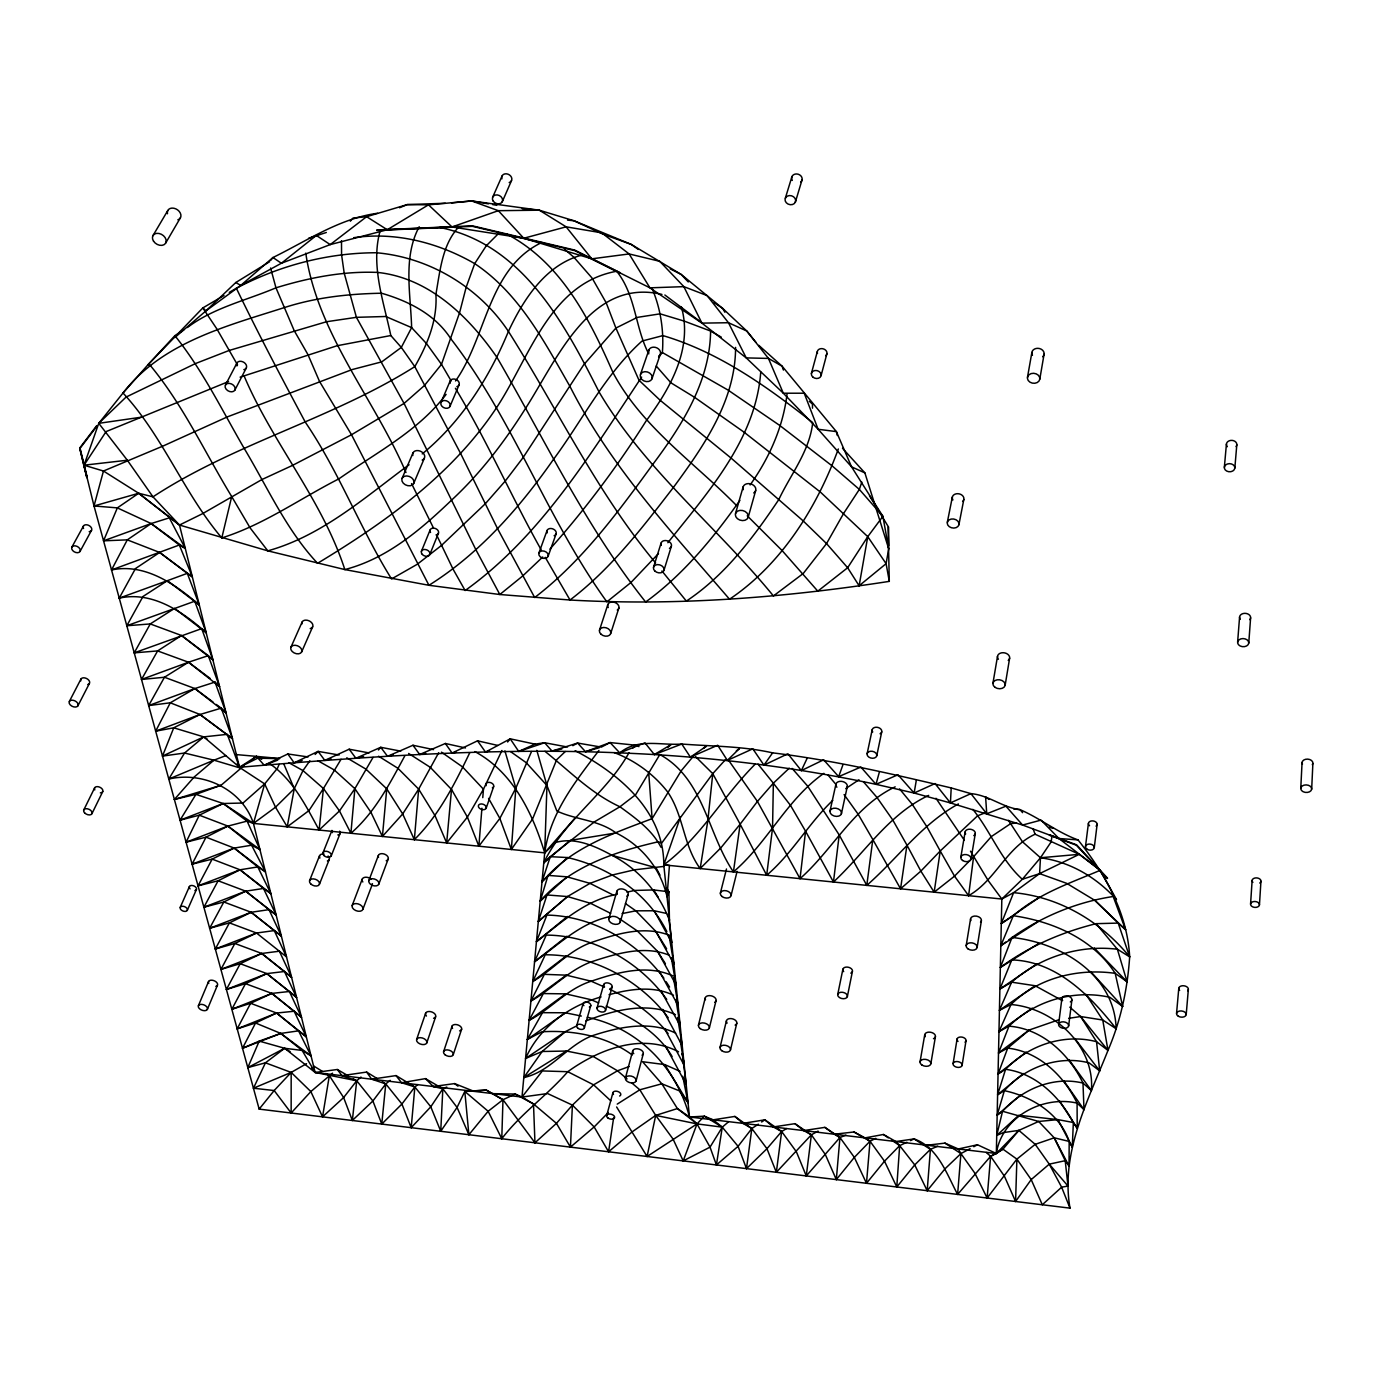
<?xml version="1.0" encoding="UTF-8"?>
<svg xmlns="http://www.w3.org/2000/svg" width="1382" height="1382" viewBox="0 0 1382 1382"><rect width="100%" height="100%" fill="white"/><g stroke="black" fill="none" stroke-linecap="round" stroke-linejoin="round"><path stroke-width="1.5" d="M332.544 1073.175L310.846 1091.573L291.153 1113.011L291.17 1072.415L306.545 1063.674M1069.806 1007.167L1080.62 1016.53L1096.548 1041.7L1099.709 1070.895L1089.12 1062.896C1058.595 1054.932 1024.874 1067.198 1004.368 1090.674L997.165 1115.17L1002.555 1111.266L1038.659 1121.458L1054.224 1137.818L1065.211 1160.69L1069.029 1165.976L1069.184 1141.428C1059.804 1113.737 1031.87 1096.496 1004.368 1090.674L997.614 1094.734L1005.578 1069.305C1028.553 1045.207 1063.95 1033.183 1096.548 1041.7L1107.984 1050.406C1088.049 1100.556 1060.357 1152.346 1069.996 1208.144L259.16 1109.107L94.011 505.967L84.026 465.198L98.761 423.324L123.015 393.006L147.874 364.865L174.875 335.688L183.823 329.849M787.032 393.991C783.248 426.623 769.221 458.185 750.115 484.944M758.027 764.142L773.35 783.197L772.555 827.904L766.682 875.272C792.232 853.471 808.556 823.465 832.759 800.385M680.03 1071.361L664.828 1064.606L642.561 1061.722L661.84 1083.799L677.405 1108.571L689.497 1117.002L704.319 1116.172L713.198 1119.817L734.844 1116.431L742.998 1123.359L764.851 1119.835L773.264 1126.969L794.944 1123.67L803.719 1130.58L824.847 1127.367L834.313 1134.225L853.99 1131.979L865.046 1137.887L883.409 1134.484L895.916 1141.549L914.089 1138.923C937.86 1147.095 946.774 1174.147 957.605 1194.411L990.618 1156.302L996.336 1153.504L1001.829 899.026L988.216 880.61L970.475 851.174M678.545 1051.806C641.887 1032.544 598.942 1049.266 567.777 1071.706C547.099 1095.529 521.066 1113.426 501.77 1138.733L502.979 1099.709L486.326 1090.122L464.801 1091.417L457.079 1107.414L440.737 1131.271L430.787 1106.792L414.859 1086.943L396.029 1075.593L371.654 1079.187L366.645 1072.069L341.993 1075.662L337.329 1069.495L315.148 1072.467L284.675 1048.282L259.229 1041.112L242.506 1048.264L255.549 1023.008L276.607 1013.041L294.141 1011.244L301.483 1017.273L289.374 991.499L266.847 973.602L240.209 963.703L220.913 969.404L234.854 943.457L256.516 933.023L274.258 930.587L281.358 936.098L269.006 909.65L245.737 891.183L218.114 880.766L198.041 885.862L212.172 859.12L234.18 848.082L251.593 845.214L259.92 849.55L247.102 821.115L223.176 803.512L195.95 794.356L174.374 799.452L194.119 777.064L213.951 760.186L225.974 755.557M1016.893 1159.118L987.128 1198.021L990.618 1156.302L1002.952 1149.168L1016.893 1159.118L1031.197 1179.589L1042.304 1204.758L1061.635 1187.19L1067.992 1186.067L1065.211 1160.69L1049.266 1164.145L1031.197 1179.589L1015.58 1201.494L1016.893 1159.118L1035.204 1144.331L1054.224 1137.818L1069.184 1141.428L1072.277 1147.129L1073.348 1122.512C1059.545 1096.582 1035.757 1073.278 1005.578 1069.305L998.063 1073.987L1007.703 1048.143L1029.227 1030.005L1058.629 1019.83M658.609 357.04L662.375 352.548C664.068 330.868 660.631 308.618 652.149 288.613M608.374 1112.458L594.156 1126.935L570.438 1147.129L556.445 1123.341L533.504 1103.959L521.981 1097.066L544.698 852.849L546.961 785.512L536.803 750.34M735.587 347.4C735.483 400.711 703.922 445.85 673.552 487.241C642.405 527.665 610.965 568.883 570.023 600.013L499.835 594.519L428.938 585.294L344.826 569.574L267.797 550.848L179.487 525.039L138.701 493.27L103.46 471.02L84.026 465.198L106.086 431.599L228.548 381.553M1311.673 789.191A5.476 3.783 3.3 0 0 1303.934 785.183A5.476 3.783 3.3 0 0 1303.088 791.696A5.476 3.783 3.3 0 0 1311.673 789.191L1312.883 763.382M570.438 1147.129L572.407 1105.116L593.604 1084.835L617.495 1070.791L629.069 1066.593M440.737 1131.271L442.845 1088.774L425.466 1078.616L401.557 1082.745L396.029 1075.593M1300.773 788.206L1302.069 762.415M1068.631 1018.327L1080.62 1016.53L1107.984 1050.406C1120.733 1020.762 1127.505 988.994 1129.664 956.862C1127.332 912.673 1104.926 873.804 1078.029 839.893L1058.94 838.511L1022.576 825.037L950.419 802.925L951.213 787.93C892.098 773.937 832.862 760.1 772.607 752.862C742.721 746.09 712.196 746.401 681.792 744.034C660.682 745.675 637.983 737.867 619.775 752.896C492.856 747.386 365.919 756.68 239.518 767.269L203.741 736.882L173.735 727.813L155.665 731.182L170.28 702.799L194.879 688.547L215.039 682.086L219.531 686.578L208.285 655.638L181.526 635.495L150.258 623.938L126.799 625.752L142.968 596.506L167.412 580.665L187.313 573.34L192.323 576.812L179.332 545.009L151.191 523.553L117.349 507.885L94.011 505.967L103.46 471.02L163.18 445.971L227.443 416.846L352.047 369.599L381.795 361.842L401.316 347.418L411.629 327.62C410.748 294.331 402.715 257.415 419.212 226.717M575.154 750.702C618.981 773.402 663.947 811.355 663.792 864.873L1001.829 899.026L1013.611 892.668L1039.592 873.631L1040.473 857.756L1051.132 841.914L1051.996 836.11M760.739 371.983C755.954 438.992 707.878 492.424 667.852 542.711M1259.451 904.899A4.474 2.971 5 0 0 1253.094 901.669A4.474 2.971 5 0 0 1252.489 906.782A4.474 2.971 5 0 0 1259.451 904.899L1260.937 881.301M1250.572 904.018L1252.127 880.438M937.704 1146.231L930.432 1149.34L914.729 1164.905L896.78 1186.983L899.665 1145.626L895.916 1141.549M565.307 751.532L556.652 759.772L532.554 819.06L511.357 849.464L515.832 788.155L531.5 751.549M1248.758 643.096A5.597 4.077 3.4 0 0 1240.777 638.899A5.597 4.077 3.4 0 0 1240.051 645.93A5.597 4.077 3.4 0 0 1248.758 643.096L1250.606 617.858M510.632 751.67L526.231 762.674L546.961 785.512L556.86 811.027C576.242 820.027 598.423 819.82 616.061 832.949C641.749 845.542 660.544 868.673 667.04 896.607L669.441 865.426L663.792 864.873L689.497 1117.002L697.012 1123.894L710.037 1147.129L716.412 1164.957L738.074 1146.334L751.825 1128.524L758.338 1124.188M655.655 562.975C596.644 492.268 557.309 408.709 508.421 331.421C479.105 287.231 429.266 257.277 376.319 252.751C327.517 252.854 279.458 265.517 236.357 288.233C258.209 333.546 281.634 377.891 305.336 422.201C339.056 471.763 360.011 528.252 391.538 578.954L417.243 564.288L441.411 545.493L485.393 503.653L505.225 481.074L523.018 457.684L583.74 364.744L615.906 328.052L637.257 317.394L660.112 313.835L684.366 321.16L710.59 331.041C710.037 381.467 681.723 425.846 652.459 464.853C617.685 512.67 581.995 561.299 534.679 597.542L497.503 528.563L460.69 453.607L414.807 366.627L401.316 347.418L390.812 335.532C383.678 301.362 370.272 265.016 380.309 230.224M1237.616 642.198L1239.585 616.977M970.112 1148.684L960.922 1153.59L945.012 1168.809L927.184 1190.697L930.432 1149.34L914.089 1138.923L910.479 1140.599M504.914 750.91L515.832 788.155L499.852 818.42L478.863 846.181L481.921 808.211M482.767 797.656L483.458 789.226L501.942 750.478M957.605 1194.411L960.922 1153.59L958.296 1148.978L944.96 1143.121L927.011 1145.246M906.868 1142.275L899.665 1145.626L884.497 1161.191L866.479 1183.286L870.021 1141.238L875.756 1138.353M1234.834 468.083A5.252 4.06 2.2 0 0 1227.302 464.024A5.252 4.06 2.2 0 0 1226.646 471.037A5.252 4.06 2.2 0 0 1234.834 468.083L1236.804 444.779M469.725 752.81C454.73 783.853 439.113 815.086 414.341 839.669L418.66 789.122L438.664 752.758M896.78 1186.983L884.497 1161.191L870.021 1141.238L854.335 1157.373L836.317 1179.606L839.945 1137.49L824.847 1127.367M1186.205 1014.578L1188.347 989.391M404.822 755.85C389.776 783.577 375.127 812.219 350.907 833.26L354.88 788.673L373.036 757.388M446.766 1087.047L442.845 1088.774L430.787 1106.792L411.197 1127.677L414.859 1086.943L417.882 1084.576M1224.348 467.358L1226.421 444.071M1176.531 1013.542L1178.777 988.372M378.582 756.23L397.861 768.237L418.66 789.122L402.698 813.946L382.417 836.438L386.753 788.846L365.902 769.1L346.778 757.802M441.48 752.154L462.504 766.889L483.458 789.226L467.41 817.09L446.662 842.934L451.517 789.45L430.234 767.286L408.623 753.466M401.557 1082.745L414.859 1086.943L401.92 1104.011L381.76 1124.067L385.768 1083.903L390.173 1080.344M317.687 760.636L334.254 769.964L354.88 788.673L339.471 810.94L319.104 830.046L323.44 788.517L341.043 759.288M725.515 759.599L712.767 773.661L707.791 821.029L700.173 868.552C683.14 845.456 683.779 815.553 667.661 791.955C653.738 774.196 635.305 760.618 614.23 752.603M382.296 1081.761L385.768 1083.903L372.898 1100.97L352.341 1120.474L356.729 1080.759L360.978 1077.044M895.191 786.859C854.007 806.242 833.087 849.498 800.023 878.641L805.568 831.204L790.469 805.343L773.35 783.197L789.26 768.185M928.669 795.41C888.73 814.067 864.838 852.919 833.45 882.01L839.22 834.97L807.589 786.047L792.111 768.427M1094.285 847.529L1097.135 824.346M845.957 1135.123L839.945 1137.49L806.276 1175.927L811.372 1134.812L818.109 1131.081M1068.649 1025.945A5.096 3.248 8.7 0 0 1061.652 1021.92A5.096 3.248 8.7 0 0 1060.581 1027.431A5.096 3.248 8.7 0 0 1068.649 1025.945L1071.879 1000.05M1085.457 846.682L1088.394 823.517M1008.411 820.338L1022.473 841.776L1040.473 857.756C1070.255 861.798 1096.565 877.397 1116.501 899.561L1100.227 870.297L1079.325 854.318L1035.083 834.227C1006.355 847.356 995.593 880.351 968.609 895.674L973.602 856.719L991.412 836.525L1010.743 823.586L1016.668 823.05M1058.612 1024.252L1061.912 998.391M794.944 1123.67L811.372 1134.812L776.338 1172.282L781.659 1131.495L786.634 1128.558M958.417 803.944C922.053 823.741 897.471 858.516 866.79 885.378L872.819 839.53L858.136 814.205L844.091 794.564M761.603 1122.011L764.851 1119.835L781.659 1131.495L766.958 1148.701L746.487 1168.636L751.825 1128.524L734.844 1116.431M823.879 773.35C786.79 799.297 767.597 842.778 733.41 871.904L740.147 824.173L757.422 801.439L773.35 783.197M985.401 812.737L977.592 815.795L940.226 850.984L920.861 871.109L900.563 888.799L906.955 845.128L892.807 820.044L876.81 797.241L863.387 781.711M973.602 856.719L954.53 876.153L934.163 892.185L940.226 850.984L926.856 826.712L912.258 804.324L899.561 788.897M746.487 1168.636L738.074 1146.334L722.268 1127.159L697.012 1123.894L677.405 1108.571L655.69 1115.395L632.386 1131.685L608.581 1151.776L613.608 1117.917M716.412 1164.957L722.268 1127.159L728.556 1121.787M962.079 1065.522A4.595 2.868 10.4 0 0 956.102 1061.566A4.595 2.868 10.4 0 0 954.634 1066.351A4.595 2.868 10.4 0 0 962.079 1065.522L965.966 1040.974M977.126 947.413L981.41 920.619M953.131 1063.449L957.087 1038.936M966.191 945.599L970.561 918.84M353.205 1078.703L356.729 1080.759L343.634 1097.55L322.542 1116.846L329.348 1075.645L325.841 1073.486M1005.163 685.178L1009.637 658.143M971.062 858.93L975.295 833.588M930.846 1063.743L935.441 1036.552M960.818 857.272L965.12 831.981M992.932 683.313L997.51 656.312M1078.029 839.893C1057.213 832.413 1040.214 818.265 1019.985 809.627C1002.503 807.503 988.579 795.082 970.924 793.631L950.419 802.925L914.124 793.043L916.318 780.26M920.049 1061.894L924.731 1034.738M1039.8 379.152A6.236 4.992 7.4 0 0 1031.145 373.589A6.236 4.992 7.4 0 0 1029.918 382.14A6.236 4.992 7.4 0 0 1039.8 379.152L1044.084 354.155M758.787 345.345L782.126 366.213L836.386 431.616L851.554 466.84L882.891 516.315L888.712 548.758L886.104 563.666L889.3 581.373C783.819 597.68 676.714 606.059 570.023 600.013L545.251 557.343M564.582 249.313L573.893 257.242L592.118 278.11L606.197 302.796L615.906 328.052L639.002 380.257L660.164 400.296L731.043 458.047L802.89 520.651L826.54 543.592L847.65 567.743L859.12 585.778L867.758 536.665L882.891 516.315L859.345 489.418L832.206 465.941L779.673 425.397L727.951 390.018L662.375 352.548M1027.448 377.459L1031.87 352.496M279.129 764.401L277.471 768.219L264.67 783.905L243.025 803.028L223.176 803.512L199.284 815.19L186.069 842.191L227.909 826.091L247.102 821.115L253.442 823.413L287.214 826.833L294.262 788.707L302.986 770.586L309.862 760.791M958.901 524.78A5.925 4.526 10.1 0 0 951.179 519.062A5.925 4.526 10.1 0 0 949.279 526.68A5.925 4.526 10.1 0 0 958.901 524.78L963.824 499.507M947.326 522.258L952.353 497.019M847.356 996.595A4.941 3.161 12.2 0 0 840.809 992.276A4.941 3.161 12.2 0 0 839.479 997.579A4.941 3.161 12.2 0 0 847.356 996.595L852.418 971.425M837.734 994.384L842.882 969.231M683.209 1160.897L697.012 1123.894L655.69 1115.395L673.103 1139.148L683.209 1160.897L710.037 1147.129L722.268 1127.159L704.319 1116.172L697.012 1123.894L647.087 1156.492L655.69 1115.395L639.814 1089.793L631.85 1083.004M876.741 755.816A4.923 3.455 11.9 0 0 870.228 751.29A4.923 3.455 11.9 0 0 868.829 757.111A4.923 3.455 11.9 0 0 876.741 755.816L881.733 731.838M867.136 753.656L872.215 729.713M841.448 813.583A5.856 4.025 12.5 0 0 833.657 808.245A5.856 4.025 12.5 0 0 832.085 815.017A5.856 4.025 12.5 0 0 841.448 813.583L847.27 786.703M830.012 810.992L835.937 784.164M730.491 1049.905L736.796 1023.25M446.092 394.406C418.28 431.08 375.921 452.881 338.832 478.88C299.894 498.695 263.686 524.78 221.794 537.926L231.71 496.57C204.83 452.398 183.08 404.84 149.826 364.9L147.874 364.865L202.809 307.927L224.005 295.489M720.022 1047.47L726.414 1020.849M1129.664 956.862C1100.849 921.483 1059.407 896.883 1013.611 892.668L1001.294 923.556L1013.317 915.73C1052.583 921.397 1093.162 938.896 1115.188 973.343L1122.685 1006.511L1109.798 997.286C1073.969 989.287 1035.222 1000.516 1008.998 1026.17L998.512 1052.98L1007.703 1048.143C1038.867 1051.529 1063.933 1075.818 1077.079 1103.112L1077.217 1128.299L1073.348 1122.512L1057.973 1119.627L1038.659 1121.458L1018.862 1130.39L1003.47 1132.566L996.733 1135.417L1002.555 1111.266C1022.317 1089.051 1053.395 1075.87 1082.987 1083.091L1091.4 1090.588C1095.097 1046.036 1053.481 1007.893 1011.002 1004.524L999.428 1010.328L1011.624 982.17C1040.214 956.88 1079.48 944.597 1117.382 949.244L1129.664 956.862L1118.193 923.09L1094.924 900.425L1066.679 883.34L1039.592 873.631L1022.334 879.28L1001.829 899.026M709.381 1027.811L716.066 1000.551M698.411 1025.271L705.217 998.046M731.061 895.553L737.09 871.403M720.368 893.118L726.483 868.984M636.048 1081A5.528 3.351 15.3 0 0 629.035 1075.887A5.528 3.351 15.3 0 0 627.169 1081.398A5.528 3.351 15.3 0 0 636.048 1081L643.252 1053.861M821.098 375.541L826.92 353.654M811.389 373.451L817.315 351.598M625.459 1077.874L632.749 1050.752M606.715 1115.447L612.934 1092.609M236.097 754.572L256.447 756.369L264.221 765.231L287.836 753.967L294.141 762.812L318.102 751.393L324.822 760.394L349.18 749.217L355.917 758.269L380.741 747.299L387.547 756.3L412.959 745.261L419.696 754.486L445.367 743.481L452.087 753.035L477.533 740.821L485.497 752.067L510.234 738.834L518.716 751.445L535.007 744.138L544.629 742.739L552.023 751.065L577.624 743.05L585.484 751.704L610.067 742.566L619.775 752.896C705.857 756.127 791.713 766.423 875.998 784.337L879.349 772.123M748.163 517.352A6.616 5.01 15.8 0 0 739.94 510.39A6.616 5.01 15.8 0 0 737.383 518.665A6.616 5.01 15.8 0 0 748.163 517.352L755.678 490.593M605.506 1010.432A4.405 2.747 15.9 0 0 599.874 1006.286A4.405 2.747 15.9 0 0 598.458 1010.812A4.405 2.747 15.9 0 0 605.506 1010.432L612.122 987.007M381.76 1124.067L372.898 1100.97L356.729 1080.759L315.148 1072.467L253.442 823.413L264.67 783.905L240.641 768.15L213.951 760.186L184.549 753.035L162.489 756.092L173.735 727.813L200.01 714.494L221.241 708.154L226.026 712.818L215.039 682.086M597.041 1007.927L603.727 984.52M735.483 513.603L743.136 486.861M620.259 922.053A5.925 3.818 16.1 0 0 612.727 916.352A5.925 3.818 16.1 0 0 610.775 922.692A5.925 3.818 16.1 0 0 620.259 922.053L628.102 894.586M584.396 1027.742L590.788 1005.526M264.67 783.905L275.519 807.192L287.214 826.833L544.698 852.849C550.261 812.841 575.361 781.573 598.924 750.478M583.066 1003.729L576.622 1025.928L565.428 1031.611L525.575 1058.457C539.36 1027.379 568.848 1005.958 601.049 996.958M608.909 918.684L616.856 891.269M795.376 202.1A5.39 4.509 17.2 0 0 789.381 195.57A5.39 4.509 17.2 0 0 786.323 202.774A5.39 4.509 17.2 0 0 795.376 202.1L802.113 179.643M695.595 756.68L712.767 773.661L661.719 843.055L658.385 841.742C615.042 851.761 570.265 866.359 540.207 901.168L548.067 875.393C575.724 846.078 615.318 832.603 652.114 818.662L681.309 770.655L692.883 756.8M785.339 198.196L791.938 176.602M663.965 570.3L671.393 546.201M653.531 567.225L661.062 543.143M610.689 633.509L618.877 608.011M599.477 630.192L607.786 604.729M663.688 866.428L634.338 869.848L612.52 874.944L590.01 883.357L567.501 896.555L538.306 921.466L546.996 894.949L567.017 876.827L590.01 883.357L613.383 895.121L617.253 894.275M453.279 1054.604L461.623 1029.21M666.884 931.658C647.622 893.1 608.926 866.963 567.466 857.548L542.02 881.699L550.295 856.667L594.519 821.789L619.931 806.76L635.685 794.667L659.836 754.537C703.87 778.688 707.411 833.381 733.41 871.904M443.57 1051.737L452.087 1026.083M861.815 482.076L859.345 489.418L843.763 513.206L826.54 543.592L803.236 573.513L773.419 595.953C716.878 526.663 644.876 469.742 599.114 392.056C564.253 323.267 522.69 244.269 439.77 227.46M426.744 1042.961A5.355 3.213 18.2 0 0 420.283 1037.657A5.355 3.213 18.2 0 0 418.124 1042.805A5.355 3.213 18.2 0 0 426.744 1042.961L435.624 1016.789M651.958 378.841A6.15 4.82 19.6 0 0 644.893 371.672A6.15 4.82 19.6 0 0 641.784 379.411A6.15 4.82 19.6 0 0 651.958 378.841L660.268 354.328M587.333 1017.29C637.81 1027.776 676.696 1067.509 689.497 1117.002L996.336 1153.504C1001.864 1116.846 1042.598 1095.218 1077.079 1103.112L1083.989 1109.625L1082.987 1083.091C1069.115 1054.12 1042.235 1028.674 1008.998 1026.17L998.961 1031.646L1011.002 1004.524C1037.986 977.696 1078.167 968.108 1115.188 973.343L1127.056 981.773L1117.382 949.244L1096.081 923.677C1061.652 932.245 1028.951 946.307 1000.361 967.469L1012.021 937.462C1042.339 916.318 1076.63 902.066 1113.184 896.503L1125.57 929.723L1118.193 923.09L1096.081 923.677M416.673 1039.333L425.656 1013.179M640.453 374.453L648.901 349.974M486.153 808.245A4.111 2.729 18.9 0 0 481.247 803.927A4.111 2.729 18.9 0 0 479.485 808.297A4.111 2.729 18.9 0 0 486.153 808.245L493.633 786.652M680.324 817.315L663.792 864.873C700.691 837.337 723.149 796.222 755.263 764.091M548.084 556.376A4.872 3.559 20 0 0 542.366 550.917A4.872 3.559 20 0 0 540.12 556.67A4.872 3.559 20 0 0 548.084 556.376L556.1 533.918M538.963 552.938L547.047 530.515M838.338 448.96C816.987 507.298 781.746 564.098 729.523 599.218C671.807 532.087 610.326 466.218 570.058 386.597C544.232 341.509 519.166 293.278 474.7 263.634C438.353 242.627 395.667 231.675 353.775 237.687M619.775 752.896L644.945 742.842L654.342 754.572L681.792 744.034L690.395 757.146L717.673 745.261L727.364 760.394L752.827 748.819L763.935 765.144L787.878 753.777L801.335 770.603L823.637 759.806L838.667 776.649L842.899 764.885M378.789 884.152A5.269 3.351 19.9 0 0 372.363 878.71A5.269 3.351 19.9 0 0 370.341 884.135A5.269 3.351 19.9 0 0 378.789 884.152L388.187 859.068M362.861 909.373A5.683 3.559 20 0 0 355.917 903.569A5.683 3.559 20 0 0 353.792 909.356A5.683 3.559 20 0 0 362.861 909.373L372.103 884.912M368.873 880.524L378.374 855.475M352.185 905.486L362.222 879.159M667.04 896.607L668.905 891.787L666.919 888.09M613.383 895.121C582.841 901.928 560.384 923.452 536.441 941.695L546.892 915.091C592.653 915.903 637.05 941.798 663.844 978.18M319.432 884.255L329.313 859.345M331.265 855.803L340.127 833.398M309.568 880.662L319.536 855.769M322.991 852.78L331.939 830.409M429.837 554.476L438.474 533.107M421.406 551.314L430.113 529.98M1062.084 1000.499L1035.101 985.729L1011.624 982.17L999.894 989.063L1011.797 959.903C1056.677 961.302 1090.208 995.679 1116.155 1028.726C1114.6 974.552 1060.927 942.662 1012.021 937.462L1008.825 939.812M207.335 1009.43A4.854 2.85 21.1 0 0 201.789 1004.368A4.854 2.85 21.1 0 0 199.526 1008.774A4.854 2.85 21.1 0 0 207.335 1009.43L217.423 985.262M1039.679 920.654L1000.827 945.685L1013.317 915.73C1038.487 893.584 1070.134 883.115 1100.227 870.297L1058.94 838.511L1041.061 820.113L1022.576 825.037L1005.923 806.19L986.748 813.791L970.924 793.631L951.213 787.93M192.323 576.812L159.656 552.455L127.299 539.861L103.546 540.828L117.349 507.885L138.701 493.27L152.97 496.829L179.487 525.039L239.518 767.269L257.708 758.182L279.596 758.632M449.945 406.498A4.906 3.697 24 0 0 444.693 400.486A4.906 3.697 24 0 0 441.895 406.239A4.906 3.697 24 0 0 449.945 406.498L459.014 384.991M198.421 1005.63L208.596 981.462M413.65 483.562A6.34 4.63 23.6 0 0 406.792 475.944A6.34 4.63 23.6 0 0 403.268 483.164A6.34 4.63 23.6 0 0 413.65 483.562L424.395 458.133M441.065 402.335L450.204 380.845M402.145 478.224L413.011 452.847M291.567 977.316L284.433 971.511L266.847 973.602L245.478 983.656L231.83 1009.275L250.608 1003.297L276.607 1013.041L298.547 1030.851L311.054 1055.9L302.14 1050.441L284.675 1048.282L265.448 1062.81L247.81 1067.595L259.229 1041.112L280.788 1033.425L298.547 1030.851L306.303 1036.794L294.141 1011.244L271.874 993.399L245.478 983.656L226.406 989.495L240.209 963.703L261.734 953.459L279.389 951.213L291.567 977.316L261.734 953.459L234.854 943.457L215.316 949.002L229.412 922.882L251.196 912.275L269.006 909.65L276.141 915.005L263.496 888.453L240.036 869.796L212.172 859.12L192.098 864.165L206.039 837.164L227.909 826.091L259.92 849.55M502.305 201.686L511.53 180.576M187.278 910.358A3.835 2.332 22.1 0 0 182.873 906.247A3.835 2.332 22.1 0 0 181.128 909.892A3.835 2.332 22.1 0 0 187.278 910.358L196.399 889.576M301.621 651.958A5.839 3.956 23.3 0 0 295.109 645.256A5.839 3.956 23.3 0 0 292.155 651.458A5.839 3.956 23.3 0 0 301.621 651.958L312.643 626.823M610.36 916.491C580.233 922.675 558.708 944.787 534.575 961.717L546.236 935.096C593.275 935.372 639.59 961.578 666.711 999.428M180.247 907.318L189.42 886.536M290.963 647.156L302.105 622.055M492.718 197.073L502.063 175.998M474.872 751.583C512.929 772.175 532.623 813.1 544.698 852.849L555.46 842.536C575.309 836.784 594.968 846.13 612.14 855.372C638.76 869.174 658.713 892.375 669.441 920.274L668.335 913.847L671.721 942.489L668.992 935.148C643.373 925.284 615.629 934.197 590.926 942.645C568.278 950.816 553.163 969.87 532.726 981.496L545.251 954.789C592.723 954.53 640.125 980.045 668.214 1017.774M291.153 1113.011L274.172 1090.536L253.459 1088.221L265.448 1062.81L291.17 1072.415L310.846 1091.573L322.542 1116.846M801.335 770.603L807.157 758.269M91.972 813.601L102.769 791.523M83.749 810.025L94.598 787.965M669.078 955.169C643.701 944.856 615.75 953.908 591.03 961.924C568.071 970.561 551.936 989.339 530.913 1001.034L544.387 974.345L566.292 975.156L591.22 981.22L604.089 986.886M77.893 705.839A4.82 3.058 25.5 0 0 72.866 700.225A4.82 3.058 25.5 0 0 70.154 704.803A4.82 3.058 25.5 0 0 77.893 705.839L89.398 683.468M234.819 390.19A5.355 3.87 28.1 0 0 229.498 383.384A5.355 3.87 28.1 0 0 226.13 389.188A5.355 3.87 28.1 0 0 234.819 390.19L246.238 368.096M69.376 701.4L80.968 679.028M225.473 384.991L236.978 362.913M111.527 569.954L127.299 539.861L151.191 523.553L169.33 517.853L185.292 548.429L179.332 545.009L111.527 569.954C145.093 562.958 175.151 584.171 199.302 604.971L187.313 573.34L159.656 552.455L135.471 568.572L119.232 598.13C152.348 590.891 182.631 611.621 206.16 632.68L194.758 601.205L126.799 625.752M311.054 1055.9L280.788 1033.425L255.549 1023.008L237.186 1028.847L250.608 1003.297L271.874 993.399L289.374 991.499L296.56 997.458L284.433 971.511L261.734 953.459L220.913 969.404M673.224 976.038C646.931 963.928 617.167 972.444 591.22 981.22C567.017 988.821 551.09 1009.033 529.116 1020.365L543.351 993.572L565.635 993.865L591.099 999.722L598.631 1002.935M186.069 842.191L206.039 837.164L234.18 848.082L257.795 866.929L270.82 893.567L263.496 888.453L245.737 891.183L223.832 901.997L203.88 907.231L218.114 880.766L240.036 869.796L257.795 866.929L265.413 871.783L251.593 845.214L227.909 826.091L199.284 815.19L180.04 820.182L195.95 794.356L221.12 785.235L243.802 765.801M209.649 928.272L251.196 912.275L274.258 930.587L286.506 956.88L256.516 933.023L229.412 922.882L209.649 928.272L223.832 901.997L251.196 912.275L281.358 936.098M80.035 551.435A4.612 3.075 27.5 0 0 75.233 545.838A4.612 3.075 27.5 0 0 72.641 550.502A4.612 3.075 27.5 0 0 80.035 551.435L91.506 530.377M71.899 547.082L83.456 526.041M210.064 678.355L188.505 662.22L157.617 650.922L134.227 652.857L150.258 623.938L174.581 608.374L206.16 632.68M216.283 704.475L221.241 708.154L232.435 738.662L200.01 714.494L170.28 702.799L148.669 705.58L164.458 677.249L188.505 662.22L208.285 655.638L212.914 659.87L201.703 628.62L134.227 652.857M213.001 702.021L194.879 688.547L164.458 677.249L141.517 679.46L157.617 650.922L181.526 635.495L212.914 659.87M632.213 1054.95C606.422 1036.034 573.323 1029.849 541.848 1031.801L527.337 1039.489L542.504 1012.678L565.324 1012.764L581.338 1016.046M455.542 380.966C486.896 336.603 488.019 268.194 541.899 242.42M616.061 832.949L570.213 840.377L543.765 862.8C564.184 820.131 606.283 793.631 628.983 752.741M165.719 242.99L180.455 217.717M152.901 235.735L167.792 210.513M283.966 764.315L294.262 788.707L275.519 807.192L253.442 823.413C242.144 789.174 202.981 771.087 168.777 779.051L184.549 753.035L203.741 736.882L227.27 734.343L239.518 767.269L256.447 756.369L279.492 758.493M656.26 366.057L670.944 382.831L694.49 397.256L744.086 432.203L820.476 492.147L867.758 536.665L847.65 567.743L817.798 591.15L782.108 550.572L747.23 515.797M288.717 762.657L302.986 770.586L323.44 788.517L308.981 810.578L287.214 826.833M187.399 327.517C213.519 307.702 246.221 300.464 275.968 287.819C308.894 277.713 343.03 270.976 377.597 272.427C429.146 277.868 469.016 316.703 497.088 357.575C544.905 440.012 585.968 526.991 645.636 601.999C683.313 574.687 713.216 538.116 739.906 500.37M675.643 1033.114C649.195 1020.262 618.48 1027.12 591.841 1035.861C566.465 1045.932 550.9 1071.689 523.795 1077.58L542.159 1051.495L565.428 1031.611M763.935 765.144L772.607 752.862M79.672 448.079L96.688 425.673M97.051 425.95L80.07 448.304L87.273 477.55M270.768 260.3L272.962 257.518C306.804 240.952 339.523 218.425 377.545 213.26M259.16 1109.107L274.172 1090.536L291.17 1072.415L253.459 1088.221M632.697 748.198L635.167 745.157L638.95 746.608M712.767 773.661L740.147 824.173L720.886 847.822L700.173 868.552M425.466 1078.616L433.274 1086.511L442.845 1088.774L457.079 1107.414L468.895 1134.726L488.14 1111.266L502.979 1099.709L515.175 1094.06L521.981 1097.066L547.583 1093.542L572.407 1105.116L594.156 1126.935L608.581 1151.776M507.609 742.013L510.234 738.834L535.007 744.138M378.461 749.994L380.741 747.299L400.797 751.152M641.645 377.131C590.529 453.78 541.468 535.87 465.129 590.529L453.106 569.246L436.954 535.68M1067.992 1186.067L1049.266 1164.145L1035.204 1144.331L1018.862 1130.39L1002.952 1149.168L996.336 1153.504L977.471 1144.762L958.296 1148.978M658.488 553.56L630.987 582.478L606.871 601.844C546.875 518.872 513.482 419.8 450.826 338.78C435.209 314.422 408.571 301.069 381.536 293.226C348.8 293.83 316.012 297.372 284.727 307.46C226.665 326.066 162.143 342.356 123.015 393.006C163.197 436.453 183.737 493.063 221.794 537.926M350.32 221.206L353.136 217.993L366.61 216.698L407.206 204.605L445.298 203.258M544.698 852.849L575.188 817.85M572.407 1105.116L556.445 1123.341L534.955 1142.793L502.979 1099.709L486.326 1090.122L464.801 1091.417L468.895 1134.726M549.915 549.086C585.502 509.042 617.737 465.959 646.31 420.646C670.27 388.636 693.073 348.178 681.395 306.959M542.02 881.699L548.067 875.393L567.017 876.827M315.131 754.468L318.102 751.393L339.108 755.021M996.336 1153.504L1018.862 1130.39M498.453 233.593L486.239 245.823L474.7 263.634L466.166 287.249L459.619 312.574L441.497 364.347L424.412 385.543L404.062 403.423L351.512 434.743L292.466 465.423L261.906 479.554L202.549 513.672L179.487 525.039L138.701 493.27L94.011 505.967M727.364 760.394L739.456 748.526L736.312 750.892M458.789 226.924C442.154 244.562 440.029 271.356 435.9 294.314C437.507 320.227 427.401 344.55 414.807 366.627C332.112 418.867 235.009 443.121 152.97 496.829L127.334 460.223L98.761 423.324L126.056 397.083L195.518 363.535L228.911 350.544L326.532 321.73L356.418 317.324L385.733 316.495L411.629 327.62L426.554 343.652L441.497 364.347L451.223 381M269.68 261.682L235.804 282.515L205.987 310.846L174.858 337.519L174.875 335.688C202.411 369.875 221.949 409.988 243.888 447.889C267.4 486.965 286.074 529.703 317.566 563.303C385.423 522.258 452.346 474.631 496.674 407.5C529.479 357.903 549.725 283.275 616.7 271.252C635.979 295.403 635.012 327.689 648.763 353.878M542.711 556.998L522.724 575.948L499.835 594.519L475.788 549.535L404.062 403.423L356.418 317.324L344.187 273.049L341.579 254.772L341.492 240.658M543.765 862.8L550.295 856.667L567.466 857.548M540.207 901.168L546.996 894.949L567.501 896.555L590.598 903.327L610.637 913.347M996.733 1135.417L1018.776 1115.257L1057.973 1119.627L1072.277 1147.129M667.8 747.472L670.978 744.639L654.342 754.572M997.165 1115.17L1020.866 1094.803M538.306 921.466L567.501 896.555M409.055 464.767C364.865 497.451 321.799 535.853 267.797 550.848L250.159 527.959L231.71 496.57M422.218 453.901C461.398 421.786 489.228 377.856 508.421 331.421C523.484 299.289 545.769 264.446 582.219 254.979M997.614 1094.734L1023.371 1073.503M859.12 585.778L886.104 563.666L867.758 536.665M536.441 941.695L567.397 916.473M534.575 961.717L567 936.184M998.063 1073.987L1026.273 1052.082M532.726 981.496L566.585 955.688M998.512 1052.98L1029.227 1030.005M251.714 759.91L256.447 756.369L261.699 759.34M703.386 748.422L706.478 746.142L690.395 757.146M1000.827 945.685L1005.63 942.161M530.913 1001.034L566.292 975.156M529.116 1020.365L565.635 993.865M998.961 1031.646L1032.268 1008.117M527.337 1039.489L565.324 1012.764M1001.294 923.556L1039.661 897.143M999.428 1010.328L1035.101 985.729M999.894 989.063L1036.984 963.79M846.924 787.826L858.965 779.759M617.236 1104.114L639.814 1089.793L661.84 1083.799L679.201 1090.778L688.029 1102.646L682.743 1076.267M1000.361 967.469L1038.884 943.353M523.795 1077.58L566.465 1051.046L593.033 1056.366L617.495 1070.791L627.065 1078.927M229.291 292.379L236.357 288.233M572.822 745.675L577.624 743.05L601.343 747.109L610.067 742.566L635.167 745.157M973.792 1146.732L977.471 1144.762M247.81 1067.595L284.675 1048.282L290.116 1051.616M585.795 1021.004C613.383 1010.259 647.225 1001.345 675.418 1014.682M162.489 756.092L203.741 736.882L207.231 739.163M1039.592 873.631L1079.325 854.318L1040.473 857.756L1022.334 879.28C1000.654 859.794 990.998 831.688 972.842 809.386M838.667 776.649L860.865 767.045L875.998 784.337L914.124 793.043L935.027 783.559L950.419 802.925M875.998 784.337L897.989 774.749L914.124 793.043M525.575 1058.457L542.159 1051.495L566.465 1051.046M168.777 779.051L213.951 760.186M399.553 207.749L407.206 204.605L428.472 204.83L471.642 200.96L539.326 210.202L573.979 220.757L631.332 244.459L681.084 274.379L722.769 308.497L746.764 330.989L755.919 342.339M237.186 1028.847L276.607 1013.041L306.303 1036.794M231.83 1009.275L271.874 993.399L301.483 1017.273M226.406 989.495L266.847 973.602L296.56 997.458M215.316 949.002L256.516 933.023M242.506 1048.264L280.788 1033.425L302.14 1050.441L315.148 1072.467L521.981 1097.066L542.366 1070.946L567.777 1071.706L593.604 1084.835L610.809 1100.849M180.04 820.182L223.176 803.512L253.442 823.413M203.88 907.231L245.737 891.183L276.141 915.005M192.098 864.165L234.18 848.082L265.413 871.783M198.041 885.862L240.036 869.796L270.82 893.567M240.14 377.148L337.087 345.742L390.812 335.532M155.665 731.182L200.01 714.494L232.435 738.662M264.221 765.231L277.73 760.135M148.669 705.58L194.879 688.547L226.026 712.818M141.517 679.46L188.505 662.22L219.531 686.578M103.546 540.828L151.191 523.553L185.292 548.429M119.232 598.13L167.412 580.665L199.302 604.971M518.716 751.445L544.629 742.739L567.553 747.023M308.566 238.274L326.342 232.487M174.374 799.452L221.12 785.235M294.141 762.812L302.157 760.463M485.497 752.067L489.539 750.892M585.484 751.704L599.356 747.679M609.013 994.746C629.881 988.959 653.237 985.539 673.483 995.23M324.822 760.394L330.972 758.839M355.917 758.269L363.57 756.576M626.944 892.15L634.683 890.44L653.738 889.939L668.905 891.787L669.441 920.274M387.547 756.3L393.334 755.09M552.023 751.065L561.8 749.027M622.107 913.588L635.806 910.824L654.239 910.773L666.331 913.398M452.087 753.035L455.974 752.292M419.696 754.486L425.708 753.415M98.761 423.324L141.845 417.122M433.274 1086.511L454.592 1083.592L474.112 1091.383M84.026 465.198L127.334 460.223M451.534 202.912L471.642 200.96L488.382 203.845M376.785 229.948L472.419 225.836L574.774 250.09L619.948 272.6M376.871 230.431L472.402 226.337L574.618 250.574L619.723 273.049M888.712 548.758L864.89 472.903L851.554 466.84L818.127 429.266L783.318 393.214L746.228 357.903L701.918 323.129L649.92 287.836L591.772 258.831L566.136 226.838L539.326 210.202L498.332 210.686L452.018 226.959L387.271 229.74L330.229 244.597L281.375 263.254L240.744 285.435L205.987 310.846L202.809 307.927L216.974 329.106L237.531 364.9M493.374 1093.663L515.175 1094.06L533.504 1103.959L534.955 1142.793M522.154 208.734L539.326 210.202M567.57 220.118L573.979 220.757L603.329 234.301M1013.714 808.954L1019.985 809.627L1022.611 812.668M287.836 753.967L308.1 756.939M1080.62 1016.53L1102.75 1020.02L1116.155 1028.726M492.579 204.571L496.76 205.296M349.18 749.217L369.098 752.931M412.959 745.261L433.551 749.631M445.367 743.481L465.492 747.956M477.533 740.821L497.658 745.399M661.943 294.418C590.39 277.575 556.894 359.51 525.868 407.88C504.931 441.221 481.04 472.679 452.156 499.593C421.095 529.306 387.444 558.518 344.826 569.574C322.248 499.731 272.375 442.862 243.992 375.679M612.14 855.372L656.035 867.775L659.991 875.152M1049.042 827.179L1053.17 828.371M371.654 1079.187L385.768 1083.903L401.92 1104.011L411.197 1127.677M341.993 1075.662L356.729 1080.759M605.333 235.026L631.332 244.459L638.277 249.451M471.642 200.96L498.332 210.686L523.761 238.257L591.772 258.831L629.121 253.942L659.732 261.302L683.848 286.644L701.918 323.129L728.469 322.732L746.764 330.989L768.461 358.422L783.318 393.214L804.22 393.214L818.127 429.266L836.386 431.616L837.337 435.485M1049.594 834.832L1076.595 844.834L1107.587 878.209M1049.439 835.229L1076.371 845.214L1107.276 878.503M606.162 1006.165C631.643 1017.048 657.711 1032.078 672.101 1056.522M609.617 989.305C631.937 999.445 652.857 1014.163 668.059 1033.494M670.201 268.885L681.084 274.379L688.271 281.945M773.264 1126.969L781.659 1131.495L796.412 1151.811L806.276 1175.927M803.719 1130.58L811.372 1134.812L825.313 1154.471L836.317 1179.606M270.475 764.263C292.967 779.742 306.268 806.397 319.104 830.046M710.59 331.041L721.335 337.173M853.99 1131.979L870.021 1141.238L865.046 1137.887M834.313 1134.225L839.945 1137.49L854.335 1157.373L866.479 1183.286M337.329 1069.495L347.918 1075.645M742.998 1123.359L751.825 1128.524L766.958 1148.701L776.338 1172.282M235.804 282.515L240.744 285.435L272.962 257.518L281.375 263.254L316.34 235.441L330.229 244.597L366.61 216.698L387.271 229.74L428.472 204.83L452.018 226.959L523.761 238.257L566.136 226.838L601.688 232.815L629.121 253.942L649.92 287.836L683.848 286.644L707.031 295.558L728.469 322.732L746.228 357.903L768.461 358.422L782.126 366.213L783.404 370.048M313.541 1065.937L322.317 1071.326M366.645 1072.069L377.079 1078.53M944.96 1143.121L960.922 1153.59L974.915 1173.266L987.128 1198.021M506.779 234.076C561.144 262.615 589.44 318.81 613.003 372.622C641.956 427.142 694.213 462.296 736.502 505.501M714.149 302.675L722.769 308.497L724.894 312.228M619.568 918.788L637.206 930.863L657.59 951.369L665.416 963.703M883.409 1134.484L888.281 1137.835M891.528 1140.064L899.665 1145.626L914.729 1164.905L927.184 1190.697M625.459 903.569L635.806 910.824L655.742 931.313L666.642 948.812M544.992 751.342C569.298 770.793 591.03 793.493 619.931 806.76C635.323 818.006 652.114 829.874 660.942 847.201M664.863 295.005L702.004 322.887M454.592 1083.592L457.995 1086.2M988.959 799.435L985.591 796.792L986.748 813.791M713.198 1119.817L722.268 1127.159M464.801 1091.417L488.14 1111.266L501.77 1138.733M986.23 1152.467L990.618 1156.302L1004.438 1176.237L1015.58 1201.494M809.299 401.264L812.443 404.08L812.512 408.191M1094.924 900.425L1125.57 929.723M1094.285 948.035L1127.056 981.773M1090.623 971.546L1122.685 1006.511M842.502 448.269L864.89 472.903M828.215 775.285L836.335 784.89M661.926 570.973L686.37 601.084C725.049 575.396 753.276 537.667 778.809 499.558C790.78 474.147 809.558 451.292 812.72 422.581C767.338 386.753 719.02 352.168 662.928 335.601L642.025 341.06C604.936 374.401 582.565 420.214 553.145 459.843C519.321 508.196 479.278 553.75 428.938 585.294L351.512 434.743L319.518 381.432L307.91 354.518L294.193 330.626L275.968 287.819L270.596 268.022M1074.816 1038.469L1099.709 1070.895M728.176 759.685L757.422 801.439L800.023 878.641M935.959 798.278L964.239 840.083M1069.029 1059.804L1091.4 1090.588M968.609 895.674L954.53 876.153L940.226 850.984M237.134 763.952L239.518 767.269M323.44 788.517L339.471 810.94L350.907 833.26M311.71 1067.595L315.148 1072.467M1063.708 1080.707L1083.989 1109.625M354.88 788.673L370.963 812.357L382.417 836.438M1085.907 994.297L1102.75 1020.02L1107.984 1050.406M329.348 1075.645L343.634 1097.55L352.341 1120.474M1059.579 1101.005L1077.217 1128.299M666.141 981.738L669.562 987.042M616.614 1106.982L647.087 1156.492M386.753 788.846L402.698 813.946L414.341 839.669M934.163 892.185L920.861 871.109L906.955 845.128M418.66 789.122L435.002 815.605L446.662 842.934M653.738 889.939L658.229 897.298M869.503 495.81L888.557 527.112L888.885 545.838M664.828 1064.606L688.029 1102.646M900.563 888.799L872.819 839.53M451.517 789.45L467.41 817.09L478.863 846.181M455.404 388.273C486.93 440.582 511.357 496.656 541.208 549.881M488.572 798.347L499.852 818.42L511.357 849.464M805.568 831.204L833.45 882.01M655.742 931.313L673.898 963.945L668.992 935.148M654.239 910.773L671.721 942.489M866.79 885.378L839.22 834.97M657.59 951.369L676.04 984.9L671.358 957.881M660.855 990.531L680.203 1025.772L675.953 999.894M659.266 971.097L678.13 1005.509L673.57 978.145M662.652 1009.344L682.242 1045.725L677.577 1017.463M1049.266 1164.145L1061.635 1187.19L1069.996 1208.144M665.554 1046.07L686.18 1084.421L682.242 1053.429L684.245 1065.418L664.517 1028.519M1054.224 1137.818L1069.029 1165.976M766.682 875.272L740.147 824.173M405.98 472.523C374.384 398.69 317.584 334.185 305.767 253.131M411.56 483.579L433.395 527.82M1033.114 828.906L1035.083 834.227M671.721 957.847L673.898 963.945M684.055 1078.323L686.18 1084.421M673.794 977.817L676.04 984.9M676.42 999.739L678.13 1005.509M677.836 1017.515L680.203 1025.772M680.79 1040.18L682.242 1045.725M680.324 1040.801L684.245 1065.418M648.624 771.692L652.114 818.662M888.09 527.198L889.3 581.373M1062.62 1000.551A5.044 3.248 8.6 0 1 1064.002 996.301A5.044 3.248 8.6 0 1 1070.774 997.493A5.044 3.248 8.6 0 1 1070.324 1001.898M727.105 1023.112A5.338 3.351 13.9 0 1 728.659 1018.81A5.338 3.351 13.9 0 1 735.725 1020.555A5.338 3.351 13.9 0 1 735.12 1025.099M378.513 857.41A5.234 3.351 20 0 1 381.19 853.679A5.234 3.351 20 0 1 387.651 856.408A5.234 3.351 20 0 1 386.217 860.692M372.449 883.651A5.632 3.576 20 0 1 371.879 884.186M362.827 881.975A5.632 3.576 20 0 1 364.105 877.501A5.632 3.576 20 0 1 371.188 879.107M426.433 1016.046A5.303 3.23 18.3 0 1 427.694 1011.659A5.303 3.23 18.3 0 1 434.846 1013.922A5.303 3.23 18.3 0 1 433.585 1018.292M328.121 856.028A5.2 3.3 20.8 0 1 327.396 860.951M319.898 858.049A5.2 3.3 20.8 0 1 324.062 854.059M613.47 1094.509A4.06 2.453 15.4 0 1 614.489 1091.331A4.06 2.453 15.4 0 1 619.879 1092.661A4.06 2.453 15.4 0 1 619.585 1096.03M965.655 833.968A5.148 3.524 9.9 0 1 967.435 829.545A5.148 3.524 9.9 0 1 974.189 830.928A5.148 3.524 9.9 0 1 973.792 835.644M236.927 365.954A5.303 3.87 28.3 0 1 239.673 361.307A5.303 3.87 28.3 0 1 246.169 364.796A5.303 3.87 28.3 0 1 243.837 369.65M208.734 983.431A4.82 2.85 21.2 0 1 210.91 980.201A4.82 2.85 21.2 0 1 216.888 982.671A4.82 2.85 21.2 0 1 215.868 986.385M1032.458 355.278A6.167 4.975 7.2 0 1 1034.548 349.024A6.167 4.975 7.2 0 1 1042.581 350.199A6.167 4.975 7.2 0 1 1042.65 356.763M1240.259 619.274A5.528 4.077 3.2 0 1 1241.641 614.144A5.528 4.077 3.2 0 1 1248.758 614.454A5.528 4.077 3.2 0 1 1249.812 619.672M843.676 971.65A4.889 3.161 12.2 0 1 844.782 967.4A4.889 3.161 12.2 0 1 851.433 968.799A4.889 3.161 12.2 0 1 850.794 973.153M430.545 532.485A4.474 3.23 22.4 0 1 432.324 528.218A4.474 3.23 22.4 0 1 438.198 530.809A4.474 3.23 22.4 0 1 436.021 534.92M648.814 352.669A6.098 4.802 19.7 0 1 652.131 347.348A6.098 4.802 19.7 0 1 659.542 350.026A6.098 4.802 19.7 0 1 658.661 356.228M633.768 1053.706A5.476 3.369 15.2 0 1 634.442 1049.145A5.476 3.369 15.2 0 1 641.749 1050.475A5.476 3.369 15.2 0 1 642.077 1055.209M952.906 499.956A5.873 4.526 10 0 1 954.737 494.29A5.873 4.526 10 0 1 962.373 495.464A5.873 4.526 10 0 1 962.598 501.459M872.716 731.994A4.872 3.455 11.8 0 1 874.391 727.554A4.872 3.455 11.8 0 1 880.87 729.109A4.872 3.455 11.8 0 1 880.075 733.756M94.805 789.899A4.457 2.764 24.3 0 1 97.034 786.634A4.457 2.764 24.3 0 1 102.562 789.588A4.457 2.764 24.3 0 1 100.35 792.853M1252.887 882.39A4.44 2.971 4.8 0 1 1253.768 878.416A4.44 2.971 4.8 0 1 1259.797 879.004A4.44 2.971 4.8 0 1 1259.745 883.063M792.318 180.403A5.338 4.509 17.2 0 1 793.855 174.564A5.338 4.509 17.2 0 1 800.869 175.859A5.338 4.509 17.2 0 1 800.765 181.958M452.553 1028.467A5.027 3.04 17.9 0 1 454.332 1024.598A5.027 3.04 17.9 0 1 460.914 1026.895A5.027 3.04 17.9 0 1 459.567 1030.92M743.326 489.677A6.547 4.992 15.7 0 1 746.539 483.855A6.547 4.992 15.7 0 1 754.745 486.464A6.547 4.992 15.7 0 1 753.708 492.977M958.02 1041.406A4.561 2.885 10.3 0 1 958.469 1037.485A4.561 2.885 10.3 0 1 964.636 1038.176A4.561 2.885 10.3 0 1 965.016 1042.183M1089.569 825.762A4.388 3.023 7.6 0 1 1089.69 821.564A4.388 3.023 7.6 0 1 1095.753 821.927A4.388 3.023 7.6 0 1 1096.047 826.142M83.542 528.511A4.578 3.075 27.7 0 1 85.788 524.763A4.578 3.075 27.7 0 1 91.437 527.907A4.578 3.075 27.7 0 1 89.191 531.655M167.464 213.744A7.29 5.424 32.3 0 1 171.938 208.095A7.29 5.424 32.3 0 1 180.265 212.966A7.29 5.424 32.3 0 1 177.846 219.824M705.476 999.722A5.58 3.524 14.3 0 1 707.981 995.766A5.58 3.524 14.3 0 1 714.909 997.683A5.58 3.524 14.3 0 1 714.736 1002.296M970.907 920.567A5.493 3.628 9.9 0 1 976.573 916.145A5.493 3.628 9.9 0 1 980.512 922.209M501.942 178.831A5.269 4.25 27 0 1 505 173.873A5.269 4.25 27 0 1 511.409 177.155A5.269 4.25 27 0 1 509.181 182.528M608.27 607.544A5.787 4.181 18 0 1 610.308 602.293A5.787 4.181 18 0 1 617.789 604.383A5.787 4.181 18 0 1 617.253 610.032M998.426 659.249A6.133 4.474 9 0 1 999.808 653.41A6.133 4.474 9 0 1 1007.944 654.412A6.133 4.474 9 0 1 1008.238 660.458M80.795 680.842A4.768 3.075 25.6 0 1 83.628 677.802A4.768 3.075 25.6 0 1 89.191 680.79A4.768 3.075 25.6 0 1 87.74 684.574M1179.658 990.428A4.82 3.11 6.6 0 1 1180.245 986.385A4.82 3.11 6.6 0 1 1186.551 986.644A4.82 3.11 6.6 0 1 1187.691 990.756M450.152 383.315A4.854 3.68 24.1 0 1 452.899 379.065A4.854 3.68 24.1 0 1 458.859 382.019A4.854 3.68 24.1 0 1 456.872 386.649M1227.354 446.697A5.2 4.06 1.9 0 1 1228.08 441.411A5.2 4.06 1.9 0 1 1234.921 441.324A5.2 4.06 1.9 0 1 1236.061 446.593M301.915 623.973A5.787 3.956 23.4 0 1 305.785 620.121A5.787 3.956 23.4 0 1 312.436 623.818A5.787 3.956 23.4 0 1 310.224 628.585M1302.466 764.194A5.424 3.783 3.1 0 1 1307.683 759.115A5.424 3.783 3.1 0 1 1312.313 764.73M190.077 888.902A3.818 2.332 22.2 0 1 190.751 885.568A3.818 2.332 22.2 0 1 195.899 887.382A3.818 2.332 22.2 0 1 194.879 890.578M817.488 353.429A4.923 3.939 14.6 0 1 819.889 348.886A4.923 3.939 14.6 0 1 826.004 350.562A4.923 3.939 14.6 0 1 825.659 355.675M836.887 787.222A5.804 4.025 12.5 0 1 838.028 781.849A5.804 4.025 12.5 0 1 845.836 783.145A5.804 4.025 12.5 0 1 845.749 788.707M486.153 785.667A4.077 2.729 18.9 0 1 487.915 782.437A4.077 2.729 18.9 0 1 493.08 784.25A4.077 2.729 18.9 0 1 492.338 787.861M339.644 831.187A4.371 2.799 20.9 0 1 337.813 834.918M332.423 832.62A4.371 2.799 20.9 0 1 331.835 831.221M925.318 1036.707A5.442 3.438 10.8 0 1 927.287 1032.371A5.442 3.438 10.8 0 1 934.474 1034.133A5.442 3.438 10.8 0 1 933.489 1038.711M604.556 986.938A4.371 2.747 15.9 0 1 605.402 983.068A4.371 2.747 15.9 0 1 611.449 984.761A4.371 2.747 15.9 0 1 610.205 988.527M583.895 1005.681A3.956 2.47 16.2 0 1 584.517 1002.226A3.956 2.47 16.2 0 1 589.959 1003.574A3.956 2.47 16.2 0 1 589.337 1007.029M617.115 893.446A5.856 3.835 16.1 0 1 619.585 889.075A5.856 3.835 16.1 0 1 626.875 891.096A5.856 3.835 16.1 0 1 626.858 896.158M547.203 532.882A4.837 3.559 20.1 0 1 549.552 528.598A4.837 3.559 20.1 0 1 555.668 531.068A4.837 3.559 20.1 0 1 554.13 535.68M661.27 545.424A5.39 4.008 17.4 0 1 663.93 540.69A5.39 4.008 17.4 0 1 670.736 543.126A5.39 4.008 17.4 0 1 669.424 548.343M412.821 455.507A6.271 4.63 23.7 0 1 416.604 450.601A6.271 4.63 23.7 0 1 424.049 454.229A6.271 4.63 23.7 0 1 422.184 460.051M79.793 448.338L86.841 477.636L79.759 448.321M721.663 1050.631A5.373 3.334 14 0 0 730.404 1050.199A5.373 3.334 14 0 0 723.702 1045.207A5.373 3.334 14 0 0 721.663 1050.631M310.76 883.944A5.252 3.3 20.7 0 0 319.311 884.566A5.252 3.3 20.7 0 0 313.455 878.883A5.252 3.3 20.7 0 0 310.76 883.944M608.011 1118.038A4.094 2.436 15.4 0 0 614.575 1117.762A4.094 2.436 15.4 0 0 609.358 1114.013A4.094 2.436 15.4 0 0 608.011 1118.038M962.563 860.468A5.2 3.524 10.1 0 0 970.993 859.241A5.2 3.524 10.1 0 0 964.256 854.577A5.2 3.524 10.1 0 0 962.563 860.468M422.305 554.441A4.509 3.23 22.3 0 0 429.716 554.769A4.509 3.23 22.3 0 0 424.861 549.449A4.509 3.23 22.3 0 0 422.305 554.441M84.578 812.823A4.492 2.764 24.1 0 0 91.851 813.86A4.492 2.764 24.1 0 0 87.152 808.746A4.492 2.764 24.1 0 0 84.578 812.823M444.987 1054.725A5.062 3.04 17.8 0 0 453.175 1054.881A5.062 3.04 17.8 0 0 447.094 1049.871A5.062 3.04 17.8 0 0 444.987 1054.725M1087.202 849.325A4.422 3.023 7.7 0 0 1094.25 847.805A4.422 3.023 7.7 0 0 1088.17 844.177A4.422 3.023 7.7 0 0 1087.202 849.325M153.506 241.142A7.376 5.442 31.9 0 0 165.425 243.474A7.376 5.442 31.9 0 0 158.999 233.472A7.376 5.442 31.9 0 0 153.506 241.142M700.173 1028.605A5.632 3.524 14.3 0 0 709.294 1028.139A5.632 3.524 14.3 0 0 702.246 1022.87A5.632 3.524 14.3 0 0 700.173 1028.605M968.056 948.916A5.545 3.628 10.1 0 0 977.057 947.741A5.545 3.628 10.1 0 0 969.87 942.852A5.545 3.628 10.1 0 0 968.056 948.916M493.236 201.15A5.321 4.267 26.7 0 0 502.098 202.066A5.321 4.267 26.7 0 0 497.209 194.914A5.321 4.267 26.7 0 0 493.236 201.15M600.928 634.148A5.839 4.181 18 0 0 610.55 633.889A5.839 4.181 18 0 0 603.779 627.463A5.839 4.181 18 0 0 600.928 634.148M994.988 687.303A6.184 4.474 9.1 0 0 1005.077 685.576A6.184 4.474 9.1 0 0 997.096 679.823A6.184 4.474 9.1 0 0 994.988 687.303M1178.345 1016.271A4.854 3.11 6.8 0 0 1186.153 1014.854A4.854 3.11 6.8 0 0 1179.606 1011.037A4.854 3.11 6.8 0 0 1178.345 1016.271M722.06 896.521A5.493 3.61 14.4 0 0 730.974 895.899A5.493 3.61 14.4 0 0 724.133 890.595A5.493 3.61 14.4 0 0 722.06 896.521M812.823 377.044A4.958 3.956 14.6 0 0 820.994 375.904A4.958 3.956 14.6 0 0 814.914 370.514A4.958 3.956 14.6 0 0 812.823 377.044M323.975 855.544A4.405 2.799 20.8 0 0 331.144 856.063A4.405 2.799 20.8 0 0 326.273 851.26A4.405 2.799 20.8 0 0 323.975 855.544M921.949 1065.038A5.476 3.42 10.9 0 0 930.777 1064.054A5.476 3.42 10.9 0 0 923.625 1059.338A5.476 3.42 10.9 0 0 921.949 1065.038M577.97 1028.312A3.991 2.47 16.2 0 0 584.344 1027.966A3.991 2.47 16.2 0 0 579.213 1024.217A3.991 2.47 16.2 0 0 577.97 1028.312M654.826 570.991A5.442 4.008 17.4 0 0 663.826 570.68A5.442 4.008 17.4 0 0 657.59 564.599A5.442 4.008 17.4 0 0 654.826 570.991"/></g></svg>
